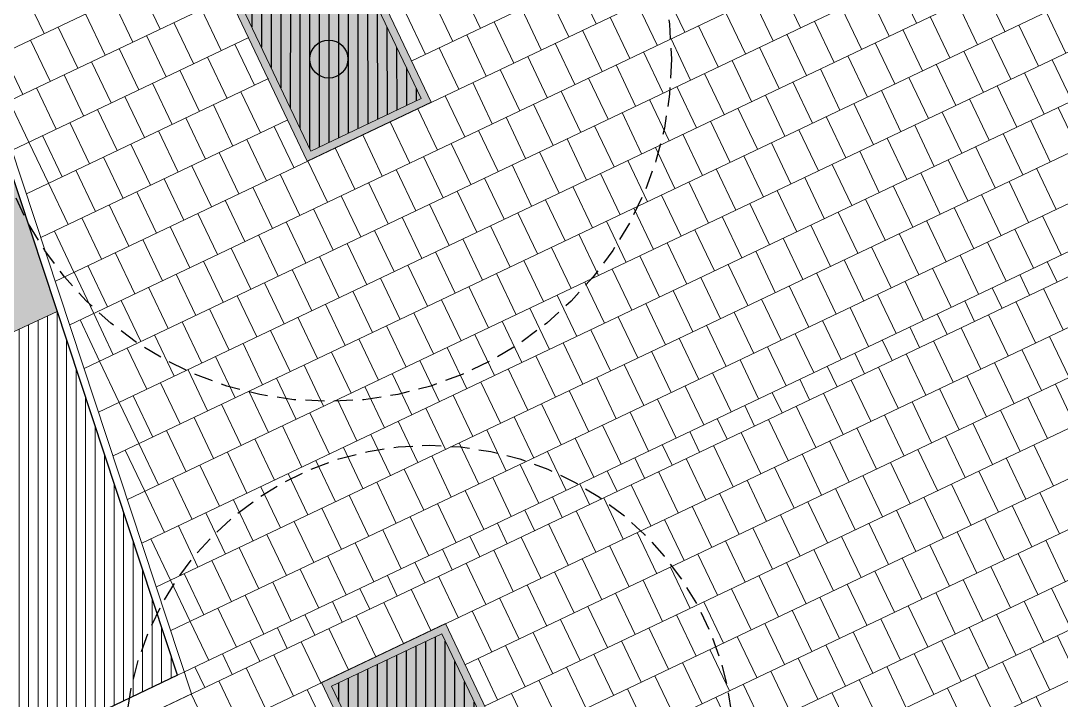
# Model space of a CAD drawing. Header units: metres. Extents: x 678805 to 1359287, y 2747329 to 5497370.
# Drawn here: x 680004.94 to 680018.61, y 2748703.33 to 2748712.26 of the extents above; entities that cross this region are included whole.
import ezdxf
from ezdxf.enums import TextEntityAlignment as Align

# ---------------------------------------------------------------- set-up
doc = ezdxf.new("R2010")
doc.units = ezdxf.units.M
doc.linetypes.add('XREF_MON_SFT_TREES$0$HIDDEN', pattern=[0.375, 0.25, -0.125])
for name, color, linetype in [('00_XREF_MON_HSC_PAVEMENT', 7, 'Continuous'), ('00_XREF_TWQ_SFT_TREES', 7, 'Continuous'), ('XREF_MON_GENERAL_LAYOUT$0$02-L-Edge Line Step -10cm', 6, 'Continuous'), ('XREF_MON_HSC_PAVEMENT$0$03-TR-Tree Pit_Green', 74, 'Continuous'), ('XREF_MON_SFT_TREES$0$SL_TREE_CANOPY', 251, 'XREF_MON_SFT_TREES$0$HIDDEN'), ('XREF_MON_SFT_TREES$0$SL_TREE_TRUNK', 251, 'Continuous')]:
    doc.layers.add(name, color=color, linetype=linetype)
for name, color, linetype, true_color in [('02-L-Waterfeatures 01', 7, 'Continuous', 0x4da6ff), ('XREF_MON_HSC_PAVEMENT$0$03-TR-Tree Pit_White', 7, 'Continuous', 0xfcfcfc), ('XREF_MON_SFT_TREES$0$SL_TREE_CERCIDIUM_FLORIDUM', 7, 'Continuous', 0xe0e000), ('XREF_MON_SFT_TREES$0$SL_TREE_PROSOPIS_CINERARIA', 7, 'Continuous', 0x5f7f00)]:
    doc.layers.add(name, color=color, linetype=linetype, true_color=true_color)
for name, color, linetype, lineweight in [('XREF_MON_GENERAL_LAYOUT$0$02-L-Material Change', 251, 'Continuous', 5), ('XREF_MON_GENERAL_LAYOUT$0$04-BK-Tree Pit', 6, 'Continuous', 5), ('XREF_MON_HSC_PAVEMENT$0$04-BK-Tree Pit', 6, 'Continuous', 5)]:
    doc.layers.add(name, color=color, linetype=linetype, lineweight=lineweight)
for name, color, linetype, lineweight, true_color in [('XREF_MON_HSC_PAVEMENT$0$02-L-Joints-Paviment_07_Precast Concrete Blocks 60X40', 7, 'Continuous', 5, 0x999999), ('XREF_MON_HSC_PAVEMENT$0$03-TR-Pavement_02_Sealed Gravel', 7, 'Continuous', 5, 0x38321e), ('XREF_MON_HSC_PAVEMENT$0$03-TR-Pavement_06_Concrete Slab in situ', 7, 'Continuous', 9, 0xf7f7f7), ('XREF_MON_HSC_PAVEMENT$0$03-TR-Pavement_07_Precast Concrete Blocks 60X40', 7, 'Continuous', 5, 0x999999)]:
    doc.layers.add(name, color=color, linetype=linetype, lineweight=lineweight, true_color=true_color)
doc.layers.get('XREF_MON_SFT_TREES$0$SL_TREE_CERCIDIUM_FLORIDUM').off()
doc.layers.get('XREF_MON_SFT_TREES$0$SL_TREE_PROSOPIS_CINERARIA').off()
doc.styles.add('XREF_MON_GENERAL_LAYOUT$0$Standard', font='arial.ttf')

# ---------------------------------------------------------------- blocks, each defined once
blk = doc.blocks.new('XREF_MON_SFT_TREES$0$cercidium_floridum')
h = blk.add_hatch()
h.set_pattern_fill('ANSI31', color=256, scale=0.1)
edge = h.paths.add_edge_path()
edge.add_arc((0, 0), 4.5, -25.4481, 334.5519)
at = {"layer": 'XREF_MON_SFT_TREES$0$SL_TREE_TRUNK'}
h = blk.add_hatch(color=256, dxfattribs=at)
h.dxf.hatch_style = 1
edge = h.paths.add_edge_path()
edge.add_arc((0, 0), 0.25, 0, 360)
at = {"layer": 'XREF_MON_SFT_TREES$0$SL_TREE_CANOPY', "linetype": 'XREF_MON_SFT_TREES$0$HIDDEN'}
blk.add_circle((0, 0), 4.5, dxfattribs=at)
at = {"layer": 'XREF_MON_SFT_TREES$0$SL_TREE_TRUNK'}
blk.add_circle((0, 0), 0.25, dxfattribs=at)
blk = doc.blocks.new('XREF_MON_SFT_TREES$0$Prosopis_cineraria')
h = blk.add_hatch()
h.set_pattern_fill('ANSI31', color=256, scale=0.1)
edge = h.paths.add_edge_path()
edge.add_arc((0, 0), 4, 0, 360)
at = {"layer": 'XREF_MON_SFT_TREES$0$SL_TREE_TRUNK'}
h = blk.add_hatch(color=256, dxfattribs=at)
h.dxf.hatch_style = 1
edge = h.paths.add_edge_path()
edge.add_arc((0, 0), 0.25, 0, 360)
at = {"layer": 'XREF_MON_SFT_TREES$0$SL_TREE_CANOPY', "linetype": 'XREF_MON_SFT_TREES$0$HIDDEN'}
blk.add_circle((0, 0), 4, dxfattribs=at)
at = {"layer": 'XREF_MON_SFT_TREES$0$SL_TREE_TRUNK'}
blk.add_circle((0, 0), 0.25, dxfattribs=at)
blk = doc.blocks.new('XREF_MON_SFT_TREES')
at = {"layer": 'XREF_MON_SFT_TREES$0$SL_TREE_CERCIDIUM_FLORIDUM', "rotation": 25.44812939262281}
blk.add_blockref('XREF_MON_SFT_TREES$0$cercidium_floridum', (680008.986, 2748711.757), dxfattribs=at)
at = {"layer": 'XREF_MON_SFT_TREES$0$SL_TREE_PROSOPIS_CINERARIA', "rotation": 25.44812939262281}
for p in [(680010.307, 2748702.681), (680002.621, 2748699.05)]:
    blk.add_blockref('XREF_MON_SFT_TREES$0$Prosopis_cineraria', p, dxfattribs=at)
blk = doc.blocks.new('XREF_MON_HSC_PAVEMENT$0$ALCORQUE RECTANGULAR')
at = {"layer": 'XREF_MON_HSC_PAVEMENT$0$03-TR-Tree Pit_Green', "ltscale": 0.3}
h = blk.add_hatch(dxfattribs=at)
h.set_pattern_fill('ANSI31', color=256, scale=0.04, angle=-45)
h.set_pattern_definition([(360, (-2068898.16958, 3428624.0145), (3e-17, 0.127), [])])
h.paths.add_polyline_path([(679903.391, 2748647.421), (679902.702, 2748648.869), (679904.689, 2748649.814), (679905.377, 2748648.367)])
at = {"layer": 'XREF_MON_HSC_PAVEMENT$0$03-TR-Tree Pit_White'}
h = blk.add_hatch(color=256, dxfattribs=at)
h.dxf.hatch_style = 1
h.paths.add_polyline_path([(679903.344, 2748647.288), (679902.569, 2748648.916), (679904.736, 2748649.947), (679905.511, 2748648.319)])
blk = doc.blocks.new('XREF_MON_HSC_PAVEMENT')
at = {"layer": 'XREF_MON_HSC_PAVEMENT$0$03-TR-Pavement_02_Sealed Gravel', "linetype": 'Continuous'}
h = blk.add_hatch(dxfattribs=at)
h.set_pattern_fill('ANSI31', color=256, scale=0.0393, angle=45)
h.set_pattern_definition([(90, (652974.11672, 2717198.73223), (-0.1247775, 0), [])])
h.paths.add_polyline_path([(679968.866, 2748742.603), (679983.868, 2748747.571), (679993.107, 2748719.677), (679978.111, 2748714.692)], flags=16)
h.paths.add_polyline_path([(679998.133, 2748710.307), (680003.902, 2748713.034), (680005.419, 2748708.439), (680000.185, 2748705.967)], flags=16)
h.paths.add_polyline_path([(679963.902, 2748747.461), (679988.621, 2748759.303), (680006.998, 2748703.659), (679982.255, 2748691.885)])
at = {"layer": 'XREF_MON_HSC_PAVEMENT$0$03-TR-Pavement_06_Concrete Slab in situ', "linetype": 'Continuous'}
h = blk.add_hatch(color=256, dxfattribs=at)
h.dxf.hatch_style = 1
h.paths.add_polyline_path([(680003.902, 2748713.034), (679998.133, 2748710.307), (680000.185, 2748705.967), (680005.419, 2748708.439)])
at = {"layer": 'XREF_MON_HSC_PAVEMENT$0$02-L-Joints-Paviment_07_Precast Concrete Blocks 60X40'}
for p, q in [((680005.043, 2748710.666), (680005.302, 2748710.125)), ((680018.606, 2748709.183), (680018.362, 2748709.695)), ((680018.245, 2748709.011), (680018.001, 2748709.523)), ((680017.884, 2748708.839), (680017.64, 2748709.351)), ((680017.523, 2748708.667), (680017.279, 2748709.179)), ((680018.424, 2748709.096), (680018.553, 2748708.825)), ((680005.642, 2748708.955), (680005.899, 2748708.415)), ((680017.161, 2748708.495), (680016.918, 2748709.007)), ((680018.063, 2748708.924), (680018.192, 2748708.653)), ((680016.8, 2748708.323), (680016.556, 2748708.835)), ((680017.702, 2748708.752), (680017.831, 2748708.481)), ((680016.439, 2748708.151), (680016.195, 2748708.664)), ((680016.078, 2748707.979), (680015.834, 2748708.492)), ((680017.341, 2748708.58), (680017.469, 2748708.309)), ((680016.979, 2748708.408), (680017.108, 2748708.138)), ((680005.975, 2748707.787), (680005.718, 2748708.329)), ((680015.717, 2748707.808), (680015.473, 2748708.32)), ((680016.618, 2748708.237), (680016.747, 2748707.966)), ((680015.356, 2748707.636), (680015.112, 2748708.148)), ((680014.994, 2748707.464), (680014.751, 2748707.976)), ((680016.257, 2748708.065), (680016.386, 2748707.794)), ((680014.633, 2748707.292), (680014.389, 2748707.804)), ((680015.896, 2748707.893), (680016.025, 2748707.622)), ((680015.535, 2748707.721), (680015.664, 2748707.45)), ((680014.272, 2748707.12), (680014.028, 2748707.632)), ((680015.173, 2748707.549), (680015.302, 2748707.278)), ((680013.911, 2748706.948), (680013.667, 2748707.46)), ((680013.55, 2748706.776), (680013.306, 2748707.289)), ((680014.812, 2748707.377), (680014.941, 2748707.106)), ((680006.233, 2748707.245), (680006.491, 2748706.704)), ((680013.188, 2748706.604), (680012.945, 2748707.117)), ((680014.451, 2748707.205), (680014.58, 2748706.934)), ((680014.09, 2748707.033), (680014.219, 2748706.762)), ((680012.827, 2748706.433), (680012.583, 2748706.945)), ((680013.729, 2748706.861), (680013.858, 2748706.591)), ((680012.466, 2748706.261), (680012.222, 2748706.773)), ((680006.57, 2748706.077), (680006.312, 2748706.618)), ((680012.105, 2748706.089), (680011.861, 2748706.601)), ((680013.367, 2748706.69), (680013.496, 2748706.419)), ((680011.744, 2748705.917), (680011.5, 2748706.429)), ((680013.006, 2748706.518), (680013.135, 2748706.247)), ((680012.645, 2748706.346), (680012.774, 2748706.075)), ((680011.382, 2748705.745), (680011.139, 2748706.257)), ((680012.284, 2748706.174), (680012.413, 2748705.903)), ((680011.021, 2748705.573), (680010.777, 2748706.085)), ((680010.66, 2748705.401), (680010.416, 2748705.914)), ((680011.923, 2748706.002), (680012.052, 2748705.731)), ((680011.562, 2748705.83), (680011.69, 2748705.559)), ((680010.299, 2748705.229), (680010.055, 2748705.742)), ((680011.2, 2748705.658), (680011.329, 2748705.387)), ((680009.938, 2748705.057), (680009.694, 2748705.57)), ((680010.839, 2748705.486), (680010.968, 2748705.216)), ((680009.576, 2748704.886), (680009.333, 2748705.398)), ((680009.215, 2748704.714), (680008.971, 2748705.226)), ((680010.478, 2748705.315), (680010.607, 2748705.044)), ((680010.117, 2748705.143), (680010.246, 2748704.872)), ((680008.854, 2748704.542), (680008.61, 2748705.054)), ((680009.756, 2748704.971), (680009.884, 2748704.7)), ((680006.906, 2748704.908), (680007.166, 2748704.367)), ((680008.493, 2748704.37), (680008.249, 2748704.882)), ((680009.394, 2748704.799), (680009.523, 2748704.528)), ((680008.132, 2748704.198), (680007.888, 2748704.71)), ((680007.771, 2748704.026), (680007.527, 2748704.539)), ((680009.033, 2748704.627), (680009.162, 2748704.356)), ((680008.672, 2748704.455), (680008.801, 2748704.184)), ((680007.409, 2748703.854), (680007.166, 2748704.367)), ((680008.311, 2748704.283), (680008.44, 2748704.012)), ((680007.95, 2748704.111), (680008.079, 2748703.841)), ((680007.588, 2748703.94), (680007.717, 2748703.669)), ((680007.227, 2748703.768), (680007.356, 2748703.497))]:
    blk.add_line(p, q, dxfattribs=at)
for points in [[(680012.242, 2748712.762), (680012.5, 2748712.221)], [(680016.708, 2748712.23), (680016.45, 2748712.772)], [(680005.248, 2748712.092), (680004.99, 2748712.634)], [(680006.512, 2748712.694), (680006.77, 2748712.152)], [(680010.978, 2748712.161), (680010.72, 2748712.703)], [(680011.881, 2748712.59), (680012.139, 2748712.049)], [(680013.662, 2748712.109), (680013.404, 2748712.651)], [(680014.926, 2748712.711), (680015.184, 2748712.169)], [(680016.346, 2748712.058), (680016.089, 2748712.6)], [(680017.611, 2748712.659), (680017.868, 2748712.118)], [(680006.151, 2748712.522), (680006.409, 2748711.98)], [(680010.617, 2748711.989), (680010.359, 2748712.531)], [(680013.301, 2748711.938), (680013.043, 2748712.479)], [(680014.565, 2748712.539), (680014.823, 2748711.997)], [(680017.249, 2748712.488), (680017.507, 2748711.946)], [(680005.79, 2748712.35), (680006.048, 2748711.808)], [(680007.571, 2748711.869), (680007.314, 2748712.411)], [(680010.256, 2748711.817), (680009.998, 2748712.359)], [(680011.52, 2748712.419), (680011.778, 2748711.877)], [(680012.94, 2748711.766), (680012.682, 2748712.307)], [(680014.204, 2748712.367), (680014.462, 2748711.826)], [(680015.985, 2748711.886), (680015.727, 2748712.428)], [(680016.888, 2748712.316), (680017.146, 2748711.774)], [(680018.67, 2748711.834), (680018.412, 2748712.376)], [(680005.429, 2748712.178), (680005.687, 2748711.636)], [(680007.21, 2748711.697), (680006.952, 2748712.239)], [(680011.159, 2748712.247), (680011.417, 2748711.705)], [(680013.843, 2748712.195), (680014.101, 2748711.654)], [(680015.624, 2748711.714), (680015.366, 2748712.256)], [(680018.308, 2748711.663), (680018.051, 2748712.204)], [(680006.849, 2748711.525), (680006.591, 2748712.067)], [(680010.798, 2748712.075), (680011.055, 2748711.533)], [(680012.579, 2748711.594), (680012.321, 2748712.136)], [(680015.263, 2748711.542), (680015.005, 2748712.084)], [(680016.527, 2748712.144), (680016.785, 2748711.602)], [(680017.947, 2748711.491), (680017.689, 2748712.032)], [(680005.068, 2748712.006), (680005.326, 2748711.465)], [(680006.488, 2748711.353), (680006.23, 2748711.895)], [(680007.752, 2748711.955), (680008.01, 2748711.413)], [(680010.436, 2748711.903), (680010.694, 2748711.361)], [(680012.218, 2748711.422), (680011.96, 2748711.964)], [(680013.482, 2748712.024), (680013.739, 2748711.482)], [(680014.902, 2748711.37), (680014.644, 2748711.912)], [(680016.166, 2748711.972), (680016.424, 2748711.43)], [(680004.706, 2748711.835), (680004.964, 2748711.293)], [(680007.391, 2748711.783), (680007.649, 2748711.241)], [(680011.856, 2748711.25), (680011.599, 2748711.792)], [(680013.12, 2748711.852), (680013.378, 2748711.31)], [(680015.805, 2748711.8), (680016.063, 2748711.258)], [(680017.586, 2748711.319), (680017.328, 2748711.861)], [(680006.127, 2748711.181), (680005.869, 2748711.723)], [(680012.759, 2748711.68), (680013.017, 2748711.138)], [(680014.541, 2748711.199), (680014.283, 2748711.74)], [(680015.444, 2748711.628), (680015.701, 2748711.086)], [(680017.225, 2748711.147), (680016.967, 2748711.689)], [(680018.489, 2748711.748), (680018.747, 2748711.207)], [(680005.765, 2748711.009), (680005.508, 2748711.551)], [(680007.03, 2748711.611), (680007.287, 2748711.069)], [(680011.495, 2748711.078), (680011.237, 2748711.62)], [(680012.398, 2748711.508), (680012.656, 2748710.966)], [(680014.179, 2748711.027), (680013.922, 2748711.568)], [(680016.864, 2748710.975), (680016.606, 2748711.517)], [(680018.128, 2748711.577), (680018.386, 2748711.035)], [(680005.404, 2748710.837), (680005.146, 2748711.379)], [(680006.668, 2748711.439), (680006.926, 2748710.897)], [(680011.134, 2748710.906), (680010.876, 2748711.448)], [(680013.818, 2748710.855), (680013.56, 2748711.397)], [(680015.082, 2748711.456), (680015.34, 2748710.915)], [(680017.767, 2748711.405), (680018.024, 2748710.863)], [(680006.307, 2748711.267), (680006.565, 2748710.726)], [(680008.089, 2748710.786), (680007.831, 2748711.328)], [(680010.773, 2748710.734), (680010.515, 2748711.276)], [(680012.037, 2748711.336), (680012.295, 2748710.794)], [(680013.457, 2748710.683), (680013.199, 2748711.225)], [(680014.721, 2748711.284), (680014.979, 2748710.743)], [(680016.502, 2748710.803), (680016.245, 2748711.345)], [(680017.405, 2748711.233), (680017.663, 2748710.691)], [(680005.043, 2748710.666), (680004.785, 2748711.207)], [(680005.946, 2748711.095), (680006.204, 2748710.554)], [(680007.727, 2748710.614), (680007.47, 2748711.156)], [(680010.412, 2748710.562), (680010.154, 2748711.104)], [(680011.676, 2748711.164), (680011.933, 2748710.622)], [(680014.36, 2748711.113), (680014.618, 2748710.571)], [(680016.141, 2748710.631), (680015.883, 2748711.173)], [(680018.826, 2748710.58), (680018.568, 2748711.121)], [(680007.366, 2748710.442), (680007.108, 2748710.984)], [(680011.314, 2748710.992), (680011.572, 2748710.451)], [(680013.096, 2748710.511), (680012.838, 2748711.053)], [(680013.999, 2748710.941), (680014.257, 2748710.399)], [(680015.78, 2748710.459), (680015.522, 2748711.001)], [(680017.044, 2748711.061), (680017.302, 2748710.519)], [(680018.464, 2748710.408), (680018.207, 2748710.95)], [(680005.585, 2748710.924), (680005.843, 2748710.382)], [(680007.005, 2748710.27), (680006.747, 2748710.812)], [(680008.269, 2748710.872), (680008.527, 2748710.33)], [(680010.05, 2748710.391), (680009.793, 2748710.932)], [(680010.953, 2748710.82), (680011.211, 2748710.279)], [(680012.735, 2748710.339), (680012.477, 2748710.881)], [(680015.419, 2748710.288), (680015.161, 2748710.829)], [(680016.683, 2748710.889), (680016.941, 2748710.347)], [(680005.224, 2748710.752), (680005.481, 2748710.21)], [(680007.908, 2748710.7), (680008.166, 2748710.158)], [(680009.689, 2748710.219), (680009.431, 2748710.76)], [(680012.373, 2748710.167), (680012.116, 2748710.709)], [(680013.638, 2748710.769), (680013.895, 2748710.227)], [(680016.322, 2748710.717), (680016.58, 2748710.175)], [(680018.103, 2748710.236), (680017.845, 2748710.778)], [(680006.644, 2748710.098), (680006.386, 2748710.64)], [(680009.328, 2748710.047), (680009.07, 2748710.589)], [(680010.592, 2748710.649), (680010.85, 2748710.107)], [(680012.012, 2748709.995), (680011.754, 2748710.537)], [(680013.276, 2748710.597), (680013.534, 2748710.055)], [(680015.058, 2748710.116), (680014.8, 2748710.657)], [(680015.961, 2748710.545), (680016.218, 2748710.004)], [(680017.742, 2748710.064), (680017.484, 2748710.606)], [(680006.283, 2748709.926), (680006.025, 2748710.468)], [(680007.547, 2748710.528), (680007.805, 2748709.986)], [(680008.967, 2748709.875), (680008.709, 2748710.417)], [(680010.231, 2748710.477), (680010.489, 2748709.935)], [(680012.915, 2748710.425), (680013.173, 2748709.883)], [(680014.696, 2748709.944), (680014.439, 2748710.486)], [(680017.381, 2748709.892), (680017.123, 2748710.434)], [(680005.921, 2748709.754), (680005.664, 2748710.296)], [(680007.186, 2748710.356), (680007.443, 2748709.814)], [(680009.87, 2748710.305), (680010.128, 2748709.763)], [(680011.651, 2748709.824), (680011.393, 2748710.365)], [(680014.335, 2748709.772), (680014.077, 2748710.314)], [(680015.599, 2748710.373), (680015.857, 2748709.832)], [(680017.02, 2748709.72), (680016.762, 2748710.262)], [(680018.284, 2748710.322), (680018.542, 2748709.78)], [(680005.56, 2748709.583), (680005.302, 2748710.124)], [(680006.824, 2748710.184), (680007.082, 2748709.642)], [(680008.606, 2748709.703), (680008.348, 2748710.245)], [(680009.509, 2748710.133), (680009.766, 2748709.591)], [(680011.29, 2748709.652), (680011.032, 2748710.193)], [(680012.554, 2748710.253), (680012.812, 2748709.711)], [(680013.974, 2748709.6), (680013.716, 2748710.142)], [(680015.238, 2748710.202), (680015.496, 2748709.66)], [(680017.923, 2748710.15), (680018.18, 2748709.608)], [(680006.463, 2748710.012), (680006.721, 2748709.471)], [(680008.245, 2748709.531), (680007.987, 2748710.073)], [(680010.929, 2748709.48), (680010.671, 2748710.022)], [(680012.193, 2748710.081), (680012.451, 2748709.54)], [(680014.877, 2748710.03), (680015.135, 2748709.488)], [(680016.658, 2748709.548), (680016.401, 2748710.09)], [(680007.883, 2748709.359), (680007.626, 2748709.901)], [(680009.147, 2748709.961), (680009.405, 2748709.419)], [(680010.567, 2748709.308), (680010.31, 2748709.85)], [(680011.832, 2748709.909), (680012.089, 2748709.368)], [(680013.613, 2748709.428), (680013.355, 2748709.97)], [(680014.516, 2748709.858), (680014.774, 2748709.316)], [(680016.297, 2748709.377), (680016.039, 2748709.918)], [(680017.561, 2748709.978), (680017.819, 2748709.436)], [(680006.102, 2748709.84), (680006.36, 2748709.299)], [(680007.522, 2748709.187), (680007.264, 2748709.729)], [(680008.786, 2748709.789), (680009.044, 2748709.247)], [(680011.47, 2748709.738), (680011.728, 2748709.196)], [(680013.252, 2748709.256), (680012.994, 2748709.798)], [(680015.936, 2748709.205), (680015.678, 2748709.746)], [(680017.2, 2748709.806), (680017.458, 2748709.264)], [(680005.741, 2748709.669), (680005.999, 2748709.127)], [(680008.425, 2748709.617), (680008.683, 2748709.076)], [(680010.206, 2748709.136), (680009.948, 2748709.678)], [(680012.891, 2748709.084), (680012.633, 2748709.626)], [(680014.155, 2748709.686), (680014.413, 2748709.144)], [(680015.575, 2748709.033), (680015.317, 2748709.575)], [(680016.839, 2748709.634), (680017.097, 2748709.093)], [(680005.38, 2748709.497), (680005.637, 2748708.955)], [(680007.161, 2748709.015), (680006.903, 2748709.557)], [(680008.064, 2748709.445), (680008.322, 2748708.904)], [(680009.845, 2748708.964), (680009.587, 2748709.506)], [(680011.109, 2748709.566), (680011.367, 2748709.024)], [(680012.529, 2748708.913), (680012.272, 2748709.454)], [(680013.793, 2748709.514), (680014.051, 2748708.972)], [(680016.478, 2748709.463), (680016.736, 2748708.921)], [(680006.8, 2748708.844), (680006.542, 2748709.385)], [(680009.484, 2748708.792), (680009.226, 2748709.334)], [(680010.748, 2748709.394), (680011.006, 2748708.852)], [(680013.432, 2748709.342), (680013.69, 2748708.8)], [(680015.214, 2748708.861), (680014.956, 2748709.403)], [(680006.439, 2748708.672), (680006.181, 2748709.213)], [(680007.703, 2748709.274), (680007.96, 2748708.732)], [(680009.123, 2748708.62), (680008.865, 2748709.162)], [(680010.387, 2748709.222), (680010.645, 2748708.68)], [(680012.168, 2748708.741), (680011.91, 2748709.282)], [(680013.071, 2748709.17), (680013.329, 2748708.629)], [(680014.852, 2748708.689), (680014.595, 2748709.231)], [(680016.117, 2748709.291), (680016.374, 2748708.749)], [(680006.077, 2748708.5), (680005.82, 2748709.042)], [(680007.341, 2748709.102), (680007.599, 2748708.56)], [(680010.026, 2748709.05), (680010.283, 2748708.508)], [(680011.807, 2748708.569), (680011.549, 2748709.111)], [(680014.491, 2748708.517), (680014.233, 2748709.059)], [(680015.755, 2748709.119), (680016.013, 2748708.577)], [(680006.98, 2748708.93), (680007.238, 2748708.388)], [(680008.761, 2748708.449), (680008.504, 2748708.99)], [(680011.446, 2748708.397), (680011.188, 2748708.939)], [(680012.71, 2748708.998), (680012.968, 2748708.457)], [(680015.394, 2748708.947), (680015.652, 2748708.405)], [(680006.619, 2748708.758), (680006.877, 2748708.216)], [(680008.4, 2748708.277), (680008.142, 2748708.818)], [(680009.664, 2748708.878), (680009.922, 2748708.336)], [(680011.085, 2748708.225), (680010.827, 2748708.767)], [(680012.349, 2748708.827), (680012.607, 2748708.285)], [(680014.13, 2748708.345), (680013.872, 2748708.887)], [(680015.033, 2748708.775), (680015.291, 2748708.233)], [(680008.039, 2748708.105), (680007.781, 2748708.647)], [(680009.303, 2748708.706), (680009.561, 2748708.165)], [(680011.988, 2748708.655), (680012.245, 2748708.113)], [(680013.769, 2748708.173), (680013.511, 2748708.715)], [(680018.633, 2748708.199), (680018.376, 2748708.741)], [(680006.258, 2748708.586), (680006.516, 2748708.044)], [(680008.942, 2748708.534), (680009.2, 2748707.993)], [(680010.723, 2748708.053), (680010.466, 2748708.595)], [(680011.626, 2748708.483), (680011.884, 2748707.941)], [(680013.408, 2748708.002), (680013.15, 2748708.543)], [(680014.672, 2748708.603), (680014.93, 2748708.061)], [(680018.272, 2748708.027), (680018.014, 2748708.569)], [(680005.897, 2748708.414), (680006.154, 2748707.872)], [(680007.678, 2748707.933), (680007.42, 2748708.475)], [(680008.581, 2748708.363), (680008.839, 2748707.821)], [(680010.362, 2748707.881), (680010.104, 2748708.423)], [(680013.046, 2748707.83), (680012.789, 2748708.371)], [(680014.311, 2748708.431), (680014.568, 2748707.889)], [(680017.911, 2748707.855), (680017.653, 2748708.397)], [(680007.317, 2748707.761), (680007.059, 2748708.303)], [(680010.001, 2748707.709), (680009.743, 2748708.251)], [(680011.265, 2748708.311), (680011.523, 2748707.769)], [(680013.949, 2748708.259), (680014.207, 2748707.718)], [(680017.55, 2748707.683), (680017.292, 2748708.225)], [(680006.956, 2748707.589), (680006.698, 2748708.131)], [(680008.22, 2748708.191), (680008.478, 2748707.649)], [(680009.64, 2748707.538), (680009.382, 2748708.079)], [(680010.904, 2748708.139), (680011.162, 2748707.597)], [(680012.685, 2748707.658), (680012.427, 2748708.2)], [(680013.588, 2748708.088), (680013.846, 2748707.546)], [(680018.712, 2748707.571), (680018.454, 2748708.113)], [(680006.594, 2748707.417), (680006.337, 2748707.959)], [(680007.859, 2748708.019), (680008.116, 2748707.477)], [(680010.543, 2748707.967), (680010.801, 2748707.425)], [(680012.324, 2748707.486), (680012.066, 2748708.028)], [(680017.189, 2748707.511), (680016.931, 2748708.053)], [(680018.35, 2748707.4), (680018.092, 2748707.942)], [(680007.497, 2748707.847), (680007.755, 2748707.305)], [(680009.279, 2748707.366), (680009.021, 2748707.907)], [(680010.182, 2748707.795), (680010.439, 2748707.254)], [(680011.963, 2748707.314), (680011.705, 2748707.856)], [(680013.227, 2748707.916), (680013.485, 2748707.374)], [(680016.828, 2748707.34), (680016.57, 2748707.882)], [(680006.233, 2748707.245), (680005.975, 2748707.787)], [(680007.136, 2748707.675), (680007.394, 2748707.133)], [(680008.917, 2748707.194), (680008.66, 2748707.736)], [(680011.602, 2748707.142), (680011.344, 2748707.684)], [(680012.866, 2748707.744), (680013.124, 2748707.202)], [(680016.466, 2748707.168), (680016.208, 2748707.71)], [(680017.989, 2748707.228), (680017.731, 2748707.77)], [(680008.556, 2748707.022), (680008.298, 2748707.564)], [(680009.82, 2748707.623), (680010.078, 2748707.082)], [(680012.505, 2748707.572), (680012.762, 2748707.03)], [(680016.105, 2748706.996), (680015.847, 2748707.538)], [(680017.628, 2748707.056), (680017.37, 2748707.598)], [(680006.775, 2748707.503), (680007.033, 2748706.961)], [(680008.195, 2748706.85), (680007.937, 2748707.392)], [(680009.459, 2748707.452), (680009.717, 2748706.91)], [(680011.24, 2748706.97), (680010.983, 2748707.512)], [(680012.143, 2748707.4), (680012.401, 2748706.858)], [(680017.267, 2748706.884), (680017.009, 2748707.426)], [(680018.789, 2748706.944), (680018.531, 2748707.486)], [(680006.414, 2748707.331), (680006.672, 2748706.79)], [(680009.098, 2748707.28), (680009.356, 2748706.738)], [(680010.879, 2748706.798), (680010.621, 2748707.34)], [(680015.744, 2748706.824), (680015.486, 2748707.366)], [(680016.906, 2748706.712), (680016.648, 2748707.254)], [(680018.428, 2748706.772), (680018.17, 2748707.314)], [(680007.834, 2748706.678), (680007.576, 2748707.22)], [(680010.518, 2748706.627), (680010.26, 2748707.168)], [(680011.782, 2748707.228), (680012.04, 2748706.686)], [(680015.383, 2748706.652), (680015.125, 2748707.194)], [(680018.067, 2748706.601), (680017.809, 2748707.142)], [(680007.473, 2748706.506), (680007.215, 2748707.048)], [(680008.737, 2748707.108), (680008.995, 2748706.566)], [(680010.157, 2748706.455), (680009.899, 2748706.996)], [(680011.421, 2748707.056), (680011.679, 2748706.514)], [(680015.022, 2748706.48), (680014.764, 2748707.022)], [(680016.544, 2748706.54), (680016.286, 2748707.082)], [(680007.111, 2748706.334), (680006.854, 2748706.876)], [(680008.376, 2748706.936), (680008.633, 2748706.394)], [(680011.06, 2748706.884), (680011.318, 2748706.343)], [(680014.66, 2748706.308), (680014.402, 2748706.85)], [(680016.183, 2748706.368), (680015.925, 2748706.91)], [(680017.706, 2748706.429), (680017.448, 2748706.971)], [(680006.75, 2748706.163), (680006.492, 2748706.704)], [(680008.014, 2748706.764), (680008.272, 2748706.222)], [(680009.796, 2748706.283), (680009.538, 2748706.825)], [(680010.699, 2748706.713), (680010.957, 2748706.171)], [(680015.822, 2748706.196), (680015.564, 2748706.738)], [(680017.345, 2748706.257), (680017.087, 2748706.799)], [(680007.653, 2748706.592), (680007.911, 2748706.05)], [(680009.435, 2748706.111), (680009.177, 2748706.653)], [(680014.299, 2748706.136), (680014.041, 2748706.678)], [(680015.461, 2748706.025), (680015.203, 2748706.567)], [(680016.983, 2748706.085), (680016.726, 2748706.627)], [(680018.506, 2748706.145), (680018.248, 2748706.687)], [(680009.073, 2748705.939), (680008.816, 2748706.481)], [(680010.338, 2748706.541), (680010.595, 2748705.999)], [(680013.938, 2748705.965), (680013.68, 2748706.506)], [(680016.622, 2748705.913), (680016.364, 2748706.455)], [(680018.145, 2748705.973), (680017.887, 2748706.515)], [(680007.292, 2748706.42), (680007.55, 2748705.879)], [(680008.712, 2748705.767), (680008.454, 2748706.309)], [(680009.976, 2748706.369), (680010.234, 2748705.827)], [(680013.577, 2748705.793), (680013.319, 2748706.335)], [(680015.1, 2748705.853), (680014.842, 2748706.395)], [(680017.784, 2748705.801), (680017.526, 2748706.343)], [(680006.931, 2748706.248), (680007.189, 2748705.707)], [(680009.615, 2748706.197), (680009.873, 2748705.655)], [(680013.216, 2748705.621), (680012.958, 2748706.163)], [(680014.738, 2748705.681), (680014.481, 2748706.223)], [(680016.261, 2748705.741), (680016.003, 2748706.283)], [(680017.423, 2748705.629), (680017.165, 2748706.171)], [(680006.57, 2748706.077), (680006.827, 2748705.535)], [(680008.351, 2748705.595), (680008.093, 2748706.137)], [(680009.254, 2748706.025), (680009.512, 2748705.483)], [(680014.377, 2748705.509), (680014.119, 2748706.051)], [(680015.9, 2748705.569), (680015.642, 2748706.111)], [(680018.584, 2748705.518), (680018.326, 2748706.06)], [(680007.99, 2748705.423), (680007.732, 2748705.965)], [(680012.854, 2748705.449), (680012.597, 2748705.991)], [(680015.539, 2748705.397), (680015.281, 2748705.939)], [(680017.061, 2748705.457), (680016.804, 2748705.999)], [(680018.223, 2748705.346), (680017.965, 2748705.888)], [(680007.629, 2748705.252), (680007.371, 2748705.793)], [(680008.893, 2748705.853), (680009.151, 2748705.311)], [(680012.493, 2748705.277), (680012.235, 2748705.819)], [(680014.016, 2748705.337), (680013.758, 2748705.879)], [(680015.177, 2748705.226), (680014.92, 2748705.768)], [(680016.7, 2748705.286), (680016.442, 2748705.827)], [(680007.267, 2748705.08), (680007.01, 2748705.621)], [(680008.532, 2748705.681), (680008.789, 2748705.139)], [(680012.132, 2748705.105), (680011.874, 2748705.647)], [(680013.655, 2748705.165), (680013.397, 2748705.707)], [(680016.339, 2748705.114), (680016.081, 2748705.656)], [(680017.862, 2748705.174), (680017.604, 2748705.716)], [(680008.17, 2748705.509), (680008.428, 2748704.968)], [(680011.771, 2748704.933), (680011.513, 2748705.475)], [(680013.294, 2748704.993), (680013.036, 2748705.535)], [(680014.816, 2748705.054), (680014.558, 2748705.596)], [(680015.978, 2748704.942), (680015.72, 2748705.484)], [(680017.501, 2748705.002), (680017.243, 2748705.544)], [(680006.906, 2748704.908), (680006.648, 2748705.45)], [(680007.809, 2748705.338), (680008.067, 2748704.796)], [(680012.932, 2748704.822), (680012.675, 2748705.363)], [(680014.455, 2748704.882), (680014.197, 2748705.424)], [(680017.139, 2748704.83), (680016.881, 2748705.372)], [(680018.662, 2748704.89), (680018.404, 2748705.432)], [(680011.41, 2748704.761), (680011.152, 2748705.303)], [(680014.094, 2748704.71), (680013.836, 2748705.252)], [(680015.617, 2748704.77), (680015.359, 2748705.312)], [(680016.778, 2748704.658), (680016.52, 2748705.2)], [(680018.301, 2748704.718), (680018.043, 2748705.26)], [(680007.448, 2748705.166), (680007.706, 2748704.624)], [(680011.048, 2748704.59), (680010.791, 2748705.131)], [(680012.571, 2748704.65), (680012.313, 2748705.192)], [(680013.733, 2748704.538), (680013.475, 2748705.08)], [(680015.256, 2748704.598), (680014.998, 2748705.14)], [(680017.94, 2748704.546), (680017.682, 2748705.088)], [(680007.087, 2748704.994), (680007.345, 2748704.452)], [(680010.687, 2748704.418), (680010.429, 2748704.96)], [(680012.21, 2748704.478), (680011.952, 2748705.02)], [(680014.894, 2748704.426), (680014.636, 2748704.968)], [(680016.417, 2748704.486), (680016.159, 2748705.028)], [(680010.326, 2748704.246), (680010.068, 2748704.788)], [(680011.849, 2748704.306), (680011.591, 2748704.848)], [(680013.371, 2748704.366), (680013.114, 2748704.908)], [(680014.533, 2748704.254), (680014.275, 2748704.796)], [(680016.056, 2748704.315), (680015.798, 2748704.857)], [(680017.579, 2748704.375), (680017.321, 2748704.916)], [(680018.74, 2748704.263), (680018.482, 2748704.805)], [(680011.488, 2748704.134), (680011.23, 2748704.676)], [(680013.01, 2748704.194), (680012.752, 2748704.736)], [(680015.695, 2748704.143), (680015.437, 2748704.685)], [(680017.217, 2748704.203), (680016.96, 2748704.745)], [(680009.965, 2748704.074), (680009.707, 2748704.616)], [(680012.649, 2748704.023), (680012.391, 2748704.564)], [(680014.172, 2748704.082), (680013.914, 2748704.624)], [(680016.856, 2748704.031), (680016.598, 2748704.573)], [(680018.379, 2748704.091), (680018.121, 2748704.633)], [(680009.604, 2748703.902), (680009.346, 2748704.444)], [(680011.126, 2748703.962), (680010.869, 2748704.504)], [(680012.288, 2748703.851), (680012.03, 2748704.393)], [(680013.811, 2748703.911), (680013.553, 2748704.452)], [(680015.333, 2748703.971), (680015.075, 2748704.513)], [(680016.495, 2748703.859), (680016.237, 2748704.401)], [(680018.018, 2748703.919), (680017.76, 2748704.461)], [(680009.243, 2748703.73), (680008.985, 2748704.272)], [(680013.45, 2748703.739), (680013.192, 2748704.281)], [(680014.972, 2748703.799), (680014.714, 2748704.341)], [(680017.656, 2748703.747), (680017.399, 2748704.289)], [(680011.927, 2748703.679), (680011.669, 2748704.221)], [(680013.088, 2748703.567), (680012.83, 2748704.109)], [(680014.611, 2748703.627), (680014.353, 2748704.169)], [(680016.134, 2748703.687), (680015.876, 2748704.229)], [(680017.295, 2748703.575), (680017.037, 2748704.117)], [(680018.818, 2748703.635), (680018.56, 2748704.177)], [(680008.881, 2748703.558), (680008.623, 2748704.1)], [(680011.566, 2748703.507), (680011.308, 2748704.049)], [(680014.25, 2748703.455), (680013.992, 2748703.997)], [(680015.773, 2748703.515), (680015.515, 2748704.057)], [(680018.457, 2748703.464), (680018.199, 2748704.005)], [(680008.52, 2748703.386), (680008.262, 2748703.928)], [(680011.204, 2748703.335), (680010.946, 2748703.877)], [(680012.727, 2748703.395), (680012.469, 2748703.937)], [(680015.411, 2748703.343), (680015.154, 2748703.885)], [(680016.934, 2748703.404), (680016.676, 2748703.946)], [(680018.096, 2748703.292), (680017.838, 2748703.834)], [(680008.159, 2748703.215), (680007.901, 2748703.756)], [(680012.366, 2748703.223), (680012.108, 2748703.765)], [(680013.889, 2748703.283), (680013.631, 2748703.825)], [(680015.05, 2748703.171), (680014.792, 2748703.713)], [(680016.573, 2748703.232), (680016.315, 2748703.774)], [(680007.798, 2748703.043), (680007.54, 2748703.585)], [(680012.005, 2748703.051), (680011.747, 2748703.593)], [(680013.527, 2748703.112), (680013.27, 2748703.653)], [(680016.212, 2748703.06), (680015.954, 2748703.602)], [(680017.735, 2748703.12), (680017.477, 2748703.662)], [(680008.959, 2748702.931), (680008.701, 2748703.473)], [(680011.644, 2748702.879), (680011.386, 2748703.421)], [(680013.166, 2748702.94), (680012.908, 2748703.482)], [(680014.689, 2748703), (680014.431, 2748703.541)], [(680015.851, 2748702.888), (680015.593, 2748703.43)], [(680017.373, 2748702.948), (680017.115, 2748703.49)], [(680007.437, 2748702.871), (680007.179, 2748703.413)], [(680014.328, 2748702.828), (680014.07, 2748703.37)], [(680018.535, 2748702.836), (680018.277, 2748703.378)]]:
    blk.add_lwpolyline(points, dxfattribs=at)
at = {"layer": 'XREF_MON_HSC_PAVEMENT$0$03-TR-Pavement_07_Precast Concrete Blocks 60X40'}
for p, q in [((680004.444, 2748711.71), (680016.807, 2748717.593)), ((680004.634, 2748711.136), (680017.066, 2748717.051)), ((680005.393, 2748708.839), (680018.1, 2748714.886)), ((680010.078, 2748711.733), (680016.211, 2748714.651)), ((680005.582, 2748708.265), (680018.358, 2748714.344)), ((680005.772, 2748707.69), (680018.617, 2748713.803)), ((680005.962, 2748707.116), (680018.876, 2748713.261)), ((680006.151, 2748706.542), (680019.134, 2748712.72)), ((680006.341, 2748705.968), (680019.393, 2748712.179)), ((680004.824, 2748710.561), (680007.934, 2748712.041)), ((680006.531, 2748705.393), (680019.651, 2748711.637)), ((680005.013, 2748709.987), (680008.192, 2748711.5)), ((680006.72, 2748704.819), (680019.91, 2748711.096)), ((680005.203, 2748709.413), (680008.449, 2748710.958)), ((680006.91, 2748704.245), (680020.168, 2748710.554)), ((680007.089, 2748703.702), (680020.417, 2748710.044))]:
    blk.add_line(p, q, dxfattribs=at)
for points in [[(680020.543, 2748709.772), (679976.839, 2748688.975)], [(680020.801, 2748709.23), (679963.793, 2748682.102)], [(680019.43, 2748707.913), (680010.775, 2748703.795)], [(680019.688, 2748707.372), (680011.033, 2748703.253)], [(680021.835, 2748707.064), (679976.924, 2748685.693)], [(680019.946, 2748706.83), (680011.291, 2748702.711)], [(680022.109, 2748706.531), (679937.293, 2748666.17)], [(680022.367, 2748705.989), (679997.069, 2748693.95)], [(680022.625, 2748705.447), (679997.327, 2748693.408)]]:
    blk.add_lwpolyline(points, dxfattribs=at)
at = {"layer": 'XREF_MON_HSC_PAVEMENT$0$04-BK-Tree Pit', "rotation": 90}
for p in [(3428657.623, 2068807.847), (3428658.836, 2068798.826)]:
    blk.add_blockref('XREF_MON_HSC_PAVEMENT$0$ALCORQUE RECTANGULAR', p, dxfattribs=at)
blk = doc.blocks.new('XREF_MON_GENERAL_LAYOUT$0$ALCORQUE RECTANGULAR')
blk.add_lwpolyline([(679903.391, 2748647.421), (679902.702, 2748648.868), (679904.689, 2748649.814), (679905.378, 2748648.366)], close=True)
at = {"layer": 'XREF_MON_GENERAL_LAYOUT$0$02-L-Material Change'}
blk.add_lwpolyline([(679903.344, 2748647.288), (679902.569, 2748648.916), (679904.736, 2748649.947), (679905.511, 2748648.319)], close=True, dxfattribs=at)
blk = doc.blocks.new('XREF_MON_GENERAL_LAYOUT')
at = {"layer": 'XREF_MON_GENERAL_LAYOUT$0$02-L-Edge Line Step -10cm'}
blk.add_line((680006.998, 2748703.659), (679982.255, 2748691.885), dxfattribs=at)
blk.add_lwpolyline([(680006.998, 2748703.659), (679988.621, 2748759.303)], dxfattribs=at)
at = {"layer": 'XREF_MON_GENERAL_LAYOUT$0$02-L-Material Change', "ltscale": 0.3}
blk.add_lwpolyline([(679963.716, 2748747.705), (679982.259, 2748691.554), (680007.184, 2748703.415), (679988.617, 2748759.633)], close=True, dxfattribs=at)
for points in [[(680003.902, 2748713.034), (679998.139, 2748710.351), (680000.19, 2748706.008), (680005.419, 2748708.439), (680003.902, 2748713.034)], [(680006.998, 2748703.659), (680007.089, 2748703.702)]]:
    blk.add_lwpolyline(points, dxfattribs=at)
at = {"layer": 'XREF_MON_GENERAL_LAYOUT$0$04-BK-Tree Pit', "rotation": 90}
for p in [(3428657.619, 2068807.846), (3428658.836, 2068798.826)]:
    blk.add_blockref('XREF_MON_GENERAL_LAYOUT$0$ALCORQUE RECTANGULAR', p, dxfattribs=at)
at = {"style": 'XREF_MON_GENERAL_LAYOUT$0$Standard'}
for tag, rotation, p in [('604,00', 330.2643, (679905.77, 2748776.558)), ('603,00', 330.2643, (679901.861, 2748753.477)), ('600,00', 133.826, (679944.597, 2748745.153)), ('602,00', 330.2643, (679883.319, 2748738.727)), ('601,00', 117.8906, (679920.972, 2748732.87)), ('601,00', 330.2643, (679864.777, 2748723.976)), ('600,00', 40.8833, (679777.405, 2748705.444, 1.17)), ('602,00', 330.2643, (679941.275, 2748705.483)), ('601,00', 40.8833, (679701.798, 2748703.889, 1.17)), ('598,00', 62.091, (679810.267, 2748702.619)), ('600,00', 330.2643, (679877.781, 2748691.131)), ('600,00', 19.5511, (679920.444, 2748685.496)), ('601,00', 330.2643, (679934.813, 2748683.804)), ('599,00', 330.2643, (679854.567, 2748679.061)), ('600,00', 88.3928, (679743.913, 2748675.572)), ('599,00', 20.6086, (679924.26, 2748675.216)), ('601,00', 88.3928, (679728.035, 2748671.318, -2)), ('602,00', 88.3928, (679711.826, 2748665.966, -1)), ('603,00', 88.3928, (679695.615, 2748660.611)), ('599,00', 40.8833, (679788.807, 2748655.829, 1.17)), ('601,00', 40.8833, (679627.612, 2748644.603, 1.17)), ('603,00', 41.7058, (679702.499, 2748628.484, 1.17)), ('600,00', 40.8833, (679645.925, 2748597.926, 1.17)), ('599,00', 34.2277, (679673.574, 2748555.136, 5.34))]:
    blk.add_attdef(tag, text='', height=1, rotation=rotation, dxfattribs=at).set_placement(p, align=Align.MIDDLE)
at = {"ltscale": 0.3, "style": 'XREF_MON_GENERAL_LAYOUT$0$Standard'}
for tag, rotation, p in [('603,50', 330.2643, (679911.501, 2748760.57)), ('602,50', 330.2643, (679892.865, 2748745.846)), ('600,50', 133.826, (679933.048, 2748738.729)), ('601,50', 330.2643, (679873.581, 2748731.671)), ('601,50', 101.2857, (679909.522, 2748726.945)), ('602,50', 330.2643, (679948.625, 2748713.86)), ('600,50', 39.606, (679743.243, 2748706.971)), ('600,50', 330.2643, (679880.266, 2748702.726)), ('600,50', 17.3537, (679917.615, 2748690.554)), ('599,50', 330.2643, (679867.197, 2748684.716)), ('599,50', 18.8944, (679921.71, 2748680.578)), ('599,50', 39.606, (679778.991, 2748677.241)), ('600,50', 88.3928, (679735.925, 2748673.586)), ('601,50', 88.3928, (679719.906, 2748668.581)), ('602,50', 88.3928, (679703.474, 2748663.452)), ('598,50', 330.2643, (679861.765, 2748662.397)), ('601,50', 39.606, (679610.513, 2748662.061)), ('600,00', 41.7058, (679752.308, 2748637.685)), ('601,00', 41.7058, (679736.044, 2748634.538)), ('599,00', 35.0835, (679763.043, 2748634.415, 1.17)), ('602,00', 41.7058, (679720.174, 2748633.096, 1.17)), ('600,00', 35.0835, (679747.063, 2748629.903, 1.17)), ('601,00', 35.0835, (679731.246, 2748625.239, 1.17)), ('600,50', 39.606, (679636.92, 2748621.339)), ('602,00', 35.0835, (679715.4, 2748620.639, 1.17)), ('599,50', 28.7604, (679659.482, 2748574.323))]:
    blk.add_attdef(tag, text='', height=1, rotation=rotation, dxfattribs=at).set_placement(p, align=Align.MIDDLE)

msp = doc.modelspace()

# ---------------------------------------------------------------- block references
at = {"layer": '00_XREF_MON_HSC_PAVEMENT'}
msp.add_blockref('XREF_MON_HSC_PAVEMENT', (0, 0), dxfattribs=at)
at = {"layer": '00_XREF_TWQ_SFT_TREES'}
msp.add_blockref('XREF_MON_SFT_TREES', (0, 0), dxfattribs=at)
at = {"layer": '02-L-Waterfeatures 01', "color": 18, "true_color": 0x000000}
msp.add_blockref('XREF_MON_GENERAL_LAYOUT', (0, 0), dxfattribs=at)

doc.saveas('drawing.dxf')
